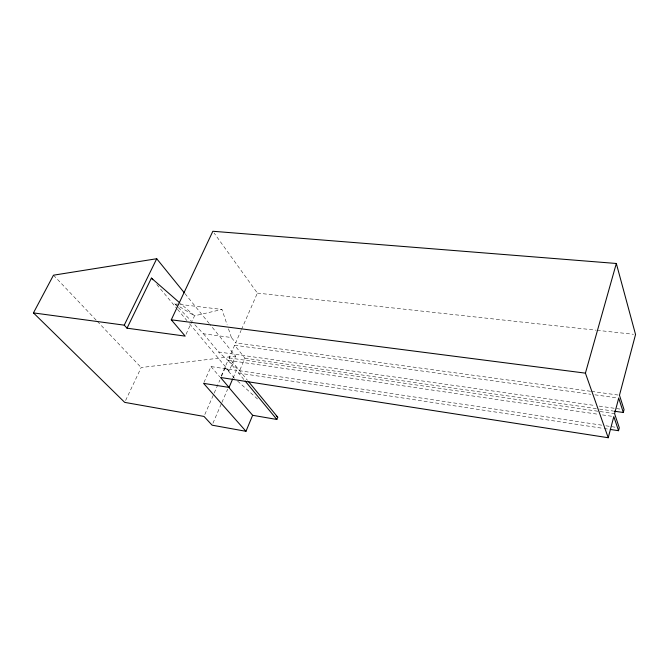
<?xml version="1.0" encoding="UTF-8"?>
<svg xmlns="http://www.w3.org/2000/svg" width="669" height="669" viewBox="0 0 669 669"><rect width="100%" height="100%" fill="white"/><g stroke="black" fill="none" stroke-linecap="round" stroke-linejoin="round"><path stroke-width="0.5" stroke-dasharray="3.35 2.51" d="M243.859 379.465L238.582 373.059L244.988 358.183L234.627 345.229L229.091 357.898L247.488 380.335M212.918 423.285L221.506 403.39M221.916 402.445L227.644 389.182M233.113 377.96L236.383 370.392L228.045 360.282L220.954 376.53M221.523 376.287L225.277 367.691L229.099 371.119L235.605 356.134L209.966 324.473M590.51 391.265L235.655 342.871L241.091 330.427M241.509 329.474L257.389 293.106L214.063 232.963M204.831 414.512L219.858 380.109M203.978 382.425L211.003 366.57L236.383 370.392M186.057 334.274L194.554 315.801L221.974 309.454L227.167 324.933M125.596 400.497L141.176 367.54L235.605 356.134M257.389 293.106L596.071 330.185M597.108 330.302L633.476 334.283M177.611 306.77L174.743 303.768L178.849 304.261M179.877 304.387L221.974 309.454M194.838 324.774L203.451 333.781L231.39 337.519L235.655 342.871M591.547 391.407L618.44 395.078M234.627 345.229L590.76 394.25M594.9 394.819L618.716 398.097M203.451 333.781L218.487 351.944L595.076 405.531M599.215 406.116L620.941 409.211M244.988 358.183L598.496 408.926M599.524 409.077L612.963 411.009M229.091 357.898L599.098 411.402M600.126 411.552L614.594 413.643M228.045 360.282L598.312 414.303M602.443 414.914L611.75 416.269M601.757 425.175L239.594 370.71L218.487 351.944M605.88 425.802L615.171 427.198M238.582 373.059L603.053 428.352M604.09 428.503L609.25 429.289M174.743 303.768L194.554 315.801L180.429 303.467M234.501 378.261L225.277 367.691M237.587 381.037L258.443 399.828M178.33 307.523L191.25 321.028M53.478 275.193L96.612 320.61M97.331 321.363L141.176 367.54M211.003 366.57L219.733 376.789M156.772 284.517L176.859 308.576M177.536 309.371L186.91 320.602M189.586 323.804L229.099 371.119M184.987 293.632L209.313 323.662M228.472 328.805L231.39 337.519"/><path stroke-width="1" d="M610.287 429.448L618.541 430.702L619.293 427.817L614.594 413.643L618.716 398.097L623.299 412.489L614 411.159M623.299 412.489L624.043 409.654L619.477 395.212L635.55 334.508L616.325 263.477L212.842 231.265L171.281 319.815L185.204 336.122L127.026 328.186L124.25 325.159L33.45 312.9L53.478 275.193L156.722 258.727L184.326 292.821M232.703 378.913L229.032 387.426L220.536 377.483L608.221 437.735L613.824 416.57L618.541 430.702M608.221 437.735L585.417 373.143L616.325 263.477M228.464 387.008L252.639 415.298L276.841 419.463L277.752 417.213L248.809 381.932M33.45 312.9L124.71 402.378L204.003 416.427L212.106 425.175L245.975 431.304L252.639 415.298M124.25 325.159L156.722 258.727M127.026 328.186L151.411 278.103L179.652 302.781M171.281 319.815L585.417 373.143M229.032 387.426L203.568 383.362L245.975 431.304M276.213 415.825L277.752 417.213M151.411 278.103L152.758 279.709M245.18 381.062L276.841 419.463"/></g></svg>
